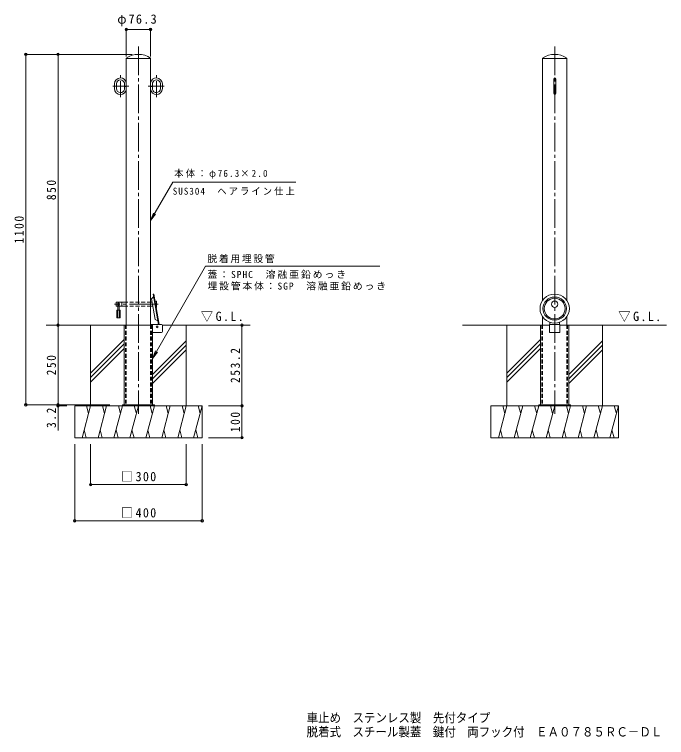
# Model space of a CAD drawing. Units: millimetres at full size, sheet at 1:10. Extents: x -1695 to 1794, y -1371 to 1086.
# Drawn here: x -1695 to 351, y -1371 to 899 of the extents above; entities that cross this region are included whole.
import ezdxf
from ezdxf.enums import TextEntityAlignment as Align

# ---------------------------------------------------------------- set-up
doc = ezdxf.new("R2010")
doc.units = ezdxf.units.MM
doc.header["$LTSCALE"] = 10
doc.header["$PDMODE"] = 32
doc.header["$PDSIZE"] = 8
for name, pattern in [('CHAIN1', [8, 5, -1, 1, -1]), ('CHAIN2', [12, 9, -1, 1, -1]), ('DASHED1', [1.8, 1.2, -0.6])]:
    doc.linetypes.add(name, pattern=pattern)
for name, color, linetype, lineweight in [('C-0', 7, 'CHAIN2', 9), ('C-1', 2, 'Continuous', 9), ('C-2', 3, 'Continuous', 9), ('C-3', 4, 'Continuous', 9), ('C-4', 7, 'Continuous', 9), ('C-5', 7, 'Continuous', 9), ('C-6', 6, 'Continuous', 5), ('C-A', 7, 'CHAIN1', 9)]:
    doc.layers.add(name, color=color, linetype=linetype, lineweight=lineweight)
doc.layers.add('F-5_F-5ﾚｲﾔ', color=2, linetype='Continuous')
doc.styles.add('ＭＳ ゴシック', font='')
doc.styles.get('ＭＳ ゴシック').set_extended_font_data('MS Gothic')

msp = doc.modelspace()

# ---------------------------------------------------------------- linework, layer by layer
at = {"layer": 'C-0'}
for p, q in [((-1306.34, 798.48), (-1306.34, -354.72)), ((0, 798.48), (0, -354.72)), ((-1244.68, -10.73), (-1381.68, -10.73))]:
    msp.add_line(p, q, dxfattribs=at)
at = {"layer": 'C-1', "color": 4}
for p, q in [((-1259.01, 12.68), (-1265.05, 6.64)), ((-1258.1, 20.77), (-1260.36, 20.37)), ((-1260.36, 20.37), (-1243.72, -74.02)), ((-1258.1, 20.77), (-1241.38, -74.02)), ((-1245.74, -62.55), (-1253.49, -58.94)), ((-15, -67.29), (-15, -74.02)), ((15, -67.29), (15, -74.02)), ((-1242.12, -69.84), (-1244.39, -70.24))]:
    msp.add_line(p, q, dxfattribs=at)
at = {"layer": 'C-1'}
for p, q in [((-1350.91, -76.52), (-1261.78, -76.52)), ((-1350.91, -76.52), (-1350.91, -326.52)), ((-1268.19, -74.02), (-1234.09, -74.02)), ((-1261.78, -76.52), (-1261.78, -326.52)), ((-1230.89, -95.85), (-1230.89, -77.22)), ((-44.56, -76.52), (-44.56, -326.52)), ((-44.56, -76.52), (-16.3, -76.52)), ((-16.3, -74.02), (-16.3, -99.02)), ((16.3, -76.52), (44.56, -76.52)), ((44.56, -76.52), (44.56, -326.52)), ((-1234.07, -99.02), (-1261.78, -99.02)), ((16.3, -99.02), (-16.3, -99.02)), ((-1318.34, -326.52), (-1318.34, -329.72)), ((-1294.34, -326.52), (-1294.34, -329.72)), ((-1256.34, -326.52), (-1256.34, -329.72)), ((-12, -326.52), (-12, -329.72)), ((12, -326.52), (12, -329.72)), ((50, -326.52), (50, -329.72))]:
    msp.add_line(p, q, dxfattribs=at)
at = {"layer": 'C-1', "linetype": 'DASHED1'}
for p, q in [((-1346.89, -76.52), (-1346.89, -326.52)), ((-1265.79, -76.52), (-1265.79, -326.52)), ((-40.55, -76.52), (-40.55, -326.52)), ((40.55, -76.52), (40.55, -326.52))]:
    msp.add_line(p, q, dxfattribs=at)
at = {"layer": 'C-1', "color": 4}
msp.add_lwpolyline([(-1265.05, 6.64), (-1264.97, 6.17), (-1253.49, -58.94)], dxfattribs=at)
at = {"layer": 'C-1'}
for points in [[(-16.3, -74.02), (16.3, -74.02), (16.3, -99.02)], [(-1256.34, -326.52), (-1356.34, -326.52), (-1356.34, -329.72)], [(50, -326.52), (-50, -326.52), (-50, -329.72)]]:
    msp.add_lwpolyline(points, dxfattribs=at)
at = {"layer": 'C-1', "color": 4}
for centre, radius in [((0, -10.73), 10), ((-1247.89, -82.02), 2.7)]:
    msp.add_circle(centre, radius, dxfattribs=at)
at = {"layer": 'C-1'}
for centre, start, end in [((-1234.09, -77.22), 0, 90), ((-1234.09, -95.82), 270.47024, 359.52976)]:
    msp.add_arc(centre, 3.2, start, end, dxfattribs=at)
at = {"layer": 'C-1', "color": 4}
for major_axis in [(46, 0), (37, 0), (32.82, 0)]:
    msp.add_ellipse((0, -24.5), major_axis=major_axis, ratio=0.984, dxfattribs=at)
at = {"layer": 'C-2'}
for p, q in [((-1344.49, 761.82), (-1344.49, -76.52)), ((-1268.19, 760.48), (-1344.49, 760.48)), ((-1268.19, 761.82), (-1268.19, -76.52)), ((-38.15, 0.79), (-38.15, 761.82)), ((-38.15, 760.48), (38.15, 760.48)), ((38.15, 0.79), (38.15, 761.82)), ((-1350.49, 673.98), (-1350.49, 683.82)), ((-1262.19, 673.98), (-1262.19, 683.82)), ((-2.84, 650.48), (-2.84, 696.48)), ((3.16, 650.48), (3.16, 696.48)), ((-1381.49, 666.16), (-1381.49, 680.79)), ((-1375.49, 666.16), (-1375.49, 680.79)), ((-1344.49, 673.98), (-1350.49, 673.98)), ((-1350.49, 672.98), (-1350.49, 663.13)), ((-1344.49, 672.98), (-1350.49, 672.98)), ((-1268.19, 673.98), (-1262.19, 673.98)), ((-1268.19, 672.98), (-1262.19, 672.98)), ((-1262.19, 672.98), (-1262.19, 663.13)), ((-1237.19, 666.16), (-1237.19, 680.79)), ((-1231.19, 666.16), (-1231.19, 680.79)), ((-1362.81, 653.48), (-1362.81, 653.49)), ((-1249.88, 653.48), (-1249.88, 653.49)), ((-38.15, -76.52), (-38.15, -49.79)), ((38.15, -76.52), (38.15, -49.79))]:
    msp.add_line(p, q, dxfattribs=at)
at = {"layer": 'C-2', "linetype": 'DASHED1'}
for p, q in [((-1344.49, -76.52), (-1344.49, -326.52)), ((-1268.19, -76.52), (-1268.19, -326.52)), ((-38.15, -76.52), (-38.15, -326.52)), ((38.15, -76.52), (38.15, -326.52))]:
    msp.add_line(p, q, dxfattribs=at)
at = {"layer": 'C-2'}
for centre, radius, start, end in [((-1306.34, 705.23), 68.24, 56.01092, 123.98908), ((0, 705.23), 68.24, 56.01092, 123.98908), ((-1362.81, 680.79), 18.68, 90, 180), ((-1362.81, 680.79), 12.68, 90, 180), ((-1362.81, 680.79), 18.68, 11.35969, 90), ((-1362.81, 680.79), 12.68, 13.79803, 90), ((-1249.88, 680.79), 18.68, 90, 168.64031), ((-1249.88, 680.79), 12.68, 90, 166.20197), ((-1249.88, 680.79), 18.68, 0, 90), ((-1249.88, 680.79), 12.68, 0, 90), ((0.16, 696.48), 3, 90, 180), ((0.16, 696.48), 3, 0, 90), ((-1362.81, 666.16), 18.68, 180, 270), ((-1362.81, 666.16), 12.68, 180, 270), ((-1362.81, 666.16), 12.68, 270, 346.20197), ((-1362.81, 666.16), 18.68, 270, 348.64031), ((-1249.88, 666.16), 18.68, 191.35969, 270), ((-1249.88, 666.16), 12.68, 193.79803, 270), ((-1249.88, 666.16), 12.68, 270, 0), ((-1249.88, 666.16), 18.68, 270, 0), ((0.16, 650.48), 3, 180, 270), ((0.16, 650.48), 3, 270, 0)]:
    msp.add_arc(centre, radius, start, end, dxfattribs=at)
at = {"layer": 'C-3'}
for p, q in [((-1376.68, -15.73), (-1376.68, -5.73)), ((-1375.68, -4.73), (-1344.49, -4.73)), ((-1375.68, -16.73), (-1371.43, -16.73)), ((-1344.49, -16.73), (-1366.93, -16.73)), ((-1358.68, -4.73), (-1358.68, -16.73)), ((-1268.19, -4.73), (-1263.04, -4.73)), ((-1268.19, -16.73), (-1260.93, -16.73)), ((-1251.18, -0.73), (-1254.31, -0.73)), ((-1249.68, -2.23), (-1249.68, -19.23))]:
    msp.add_line(p, q, dxfattribs=at)
at = {"layer": 'C-3', "color": 6, "linetype": 'CHAIN1', "lineweight": 5}
for p, q in [((-1366.3, -11.98), (-1372.15, -11.98)), ((-1369.18, -3.65), (-1369.18, -18.26))]:
    msp.add_line(p, q, dxfattribs=at)
at = {"layer": 'C-3', "color": 6, "lineweight": 5}
for p, q in [((-1371.43, -11.98), (-1371.43, -29.73)), ((-1366.93, -11.98), (-1366.93, -29.73)), ((-1374.18, -29.73), (-1374.18, -53.23)), ((-1364.18, -29.73), (-1374.18, -29.73)), ((-1371.93, -29.73), (-1371.93, -53.23)), ((-1366.43, -29.73), (-1366.43, -53.23)), ((-1364.18, -29.73), (-1364.18, -53.23)), ((-1364.18, -53.23), (-1374.18, -53.23))]:
    msp.add_line(p, q, dxfattribs=at)
at = {"layer": 'C-3', "linetype": 'DASHED1'}
for p, q in [((-1267.44, -4.73), (-1344.49, -4.73)), ((-1267.44, -16.73), (-1344.49, -16.73))]:
    msp.add_line(p, q, dxfattribs=at)
at = {"layer": 'C-3'}
for centre, radius, start, end in [((-1375.68, -5.73), 1, 90, 180), ((-1375.68, -15.73), 1, 180, 270), ((-1369.18, -10.73), 3.5, 310.00481, 229.99519), ((-1251.18, -2.23), 1.5, 0, 90), ((-1251.18, -19.23), 1.5, 285.12176, 0)]:
    msp.add_arc(centre, radius, start, end, dxfattribs=at)
at = {"layer": 'C-3', "color": 6, "lineweight": 5}
msp.add_arc((-1369.18, -11.98), 2.25, 0, 180, dxfattribs=at)
at = {"layer": 'C-3', "color": 6, "linetype": 'DASHED1', "lineweight": 5}
msp.add_arc((-1369.18, -11.98), 2.25, 180, 0, dxfattribs=at)
at = {"layer": 'C-4'}
for p, q in [((-1344.49, 854.74), (-1344.49, 767.22)), ((-1344.49, 851.74), (-1268.19, 851.74)), ((-1268.19, 854.74), (-1268.19, 767.22)), ((-1662.96, 773.48), (-1326.34, 773.48)), ((-1659.96, 773.48), (-1659.96, -326.52)), ((-1558.77, 773.48), (-1558.77, -76.52)), ((-1558.77, -76.52), (-1558.77, -406.62)), ((-981.42, -76.52), (-981.42, -329.72)), ((-1662.96, -326.52), (-1396.34, -326.52)), ((-1561.77, -329.72), (-1530.88, -329.72)), ((-978.42, -329.72), (-1086.34, -329.72)), ((-981.42, -329.72), (-981.42, -429.72)), ((-978.42, -429.72), (-1086.34, -429.72)), ((-1506.34, -693.62), (-1506.34, -449.72)), ((-1456.34, -580.03), (-1456.34, -449.72)), ((-1156.34, -580.03), (-1156.34, -449.72)), ((-1106.34, -693.62), (-1106.34, -449.72)), ((-1456.34, -577.03), (-1156.34, -577.03)), ((-1506.34, -690.62), (-1106.34, -690.62))]:
    msp.add_line(p, q, dxfattribs=at)
for p in [(-1344.49, 851.74), (-1268.19, 851.74), (-1659.96, 773.48), (-1558.77, 773.48), (-1558.77, -76.52), (-981.42, -76.52), (-1659.96, -326.52), (-1558.77, -326.52), (-1558.77, -329.72), (-981.42, -329.72), (-981.42, -429.72), (-1456.34, -577.03), (-1156.34, -577.03), (-1506.34, -690.62), (-1106.34, -690.62)]:
    msp.add_point(p, dxfattribs=at)
at = {"layer": 'C-5'}
for p, q in [((-1198.67, 371.88), (-812.52, 371.88)), ((-1268.13, 251.57), (-1252.91, 271.4)), ((-1261.78, -180.67), (-1095.48, 108.95)), ((-548.7, 108.95), (-1095.48, 108.95)), ((-1261.78, -180.67), (-1252.27, -157.55)), ((-1261.78, -180.67), (-1246.61, -160.8))]:
    msp.add_line(p, q, dxfattribs=at)
msp.add_lwpolyline([(-1198.67, 371.88), (-1268.13, 251.57), (-1258.56, 274.67)], dxfattribs=at)
at = {"layer": 'C-6'}
for p, q in [((-1350.91, -76.52), (-1596.17, -76.52)), ((-1456.34, -329.72), (-1456.34, -76.52)), ((-1230.97, -76.52), (-955.32, -76.52)), ((-1156.34, -329.72), (-1156.34, -76.52)), ((-44.56, -76.52), (-289.83, -76.52)), ((-150, -329.72), (-150, -76.52)), ((44.56, -76.52), (351.02, -76.52)), ((150, -329.72), (150, -76.52)), ((-1350.91, -121.28), (-1456.34, -226.72)), ((-1350.91, -135.42), (-1456.34, -240.86)), ((-1156.34, -125.6), (-1261.78, -231.03)), ((-44.56, -121.28), (-150, -226.72)), ((-44.56, -135.42), (-150, -240.86)), ((150, -125.6), (44.56, -231.03)), ((-1350.91, -149.56), (-1456.34, -255)), ((-1156.34, -139.74), (-1261.78, -245.17)), ((-1156.34, -153.88), (-1261.78, -259.32)), ((-44.56, -149.56), (-150, -255)), ((150, -139.74), (44.56, -245.17)), ((150, -153.88), (44.56, -259.32)), ((-1506.34, -329.72), (-1106.34, -329.72)), ((-1506.34, -429.72), (-1506.34, -329.72)), ((-1456.34, -329.72), (-1483.14, -429.72)), ((-1469.39, -329.72), (-1462.87, -354.07)), ((-1406.34, -329.72), (-1433.14, -429.72)), ((-1419.39, -329.72), (-1412.87, -354.07)), ((-1356.34, -329.72), (-1383.14, -429.72)), ((-1369.39, -329.72), (-1362.87, -354.07)), ((-1306.34, -329.72), (-1333.14, -429.72)), ((-1319.39, -329.72), (-1312.87, -354.07)), ((-1256.34, -329.72), (-1283.14, -429.72)), ((-1269.39, -329.72), (-1262.87, -354.07)), ((-1206.34, -329.72), (-1233.14, -429.72)), ((-1219.39, -329.72), (-1212.87, -354.07)), ((-1156.34, -329.72), (-1183.14, -429.72)), ((-1169.39, -329.72), (-1162.87, -354.07)), ((-1106.34, -329.72), (-1133.14, -429.72)), ((-1119.39, -329.72), (-1112.87, -354.07)), ((-1106.34, -429.72), (-1106.34, -329.72)), ((-200, -329.72), (200, -329.72)), ((-200, -429.72), (-200, -329.72)), ((-150, -329.72), (-176.79, -429.72)), ((-163.05, -329.72), (-156.52, -354.07)), ((-100, -329.72), (-126.79, -429.72)), ((-113.05, -329.72), (-106.52, -354.07)), ((-50, -329.72), (-76.79, -429.72)), ((-63.05, -329.72), (-56.52, -354.07)), ((0, -329.72), (-26.79, -429.72)), ((-13.05, -329.72), (-6.52, -354.07)), ((50, -329.72), (23.21, -429.72)), ((36.95, -329.72), (43.48, -354.07)), ((100, -329.72), (73.21, -429.72)), ((86.95, -329.72), (93.48, -354.07)), ((150, -329.72), (123.21, -429.72)), ((136.95, -329.72), (143.48, -354.07)), ((200, -329.72), (173.21, -429.72)), ((186.95, -329.72), (193.48, -354.07)), ((200, -429.72), (200, -329.72)), ((-1470.09, -429.72), (-1476.61, -405.37)), ((-1420.09, -429.72), (-1426.61, -405.37)), ((-1370.09, -429.72), (-1376.61, -405.37)), ((-1320.09, -429.72), (-1326.61, -405.37)), ((-1270.09, -429.72), (-1276.61, -405.37)), ((-1220.09, -429.72), (-1226.61, -405.37)), ((-1170.09, -429.72), (-1176.61, -405.37)), ((-1120.09, -429.72), (-1126.61, -405.37)), ((-163.75, -429.72), (-170.27, -405.37)), ((-113.75, -429.72), (-120.27, -405.37)), ((-63.75, -429.72), (-70.27, -405.37)), ((-13.75, -429.72), (-20.27, -405.37)), ((36.25, -429.72), (29.73, -405.37)), ((86.25, -429.72), (79.73, -405.37)), ((136.25, -429.72), (129.73, -405.37)), ((186.25, -429.72), (179.73, -405.37)), ((-1506.34, -429.72), (-1106.34, -429.72)), ((-200, -429.72), (200, -429.72))]:
    msp.add_line(p, q, dxfattribs=at)
at = {"layer": 'C-A'}
for p, q in [((-1362.81, 638.96), (-1362.81, 708)), ((-1249.88, 638.96), (-1249.88, 708)), ((-1336.62, 673.48), (-1387.94, 673.48)), ((-1276.06, 673.48), (-1224.75, 673.48))]:
    msp.add_line(p, q, dxfattribs=at)

# ---------------------------------------------------------------- texts
at = {"layer": 'C-4', "color": 2, "char_height": 29.33, "attachment_point": 7, "style": 'ＭＳ ゴシック'}
for s, insert in [('\\T1.22;\\W0.95;φ76.3', (-1372.59, 861.74)), ('\\T1.21;\\W0.95;□300', (-1361.34, -567.03)), ('\\T1.21;\\W0.95;□400', (-1361.34, -680.62))]:
    msp.add_mtext(s, dxfattribs=dict(at, insert=insert))
at = {"layer": 'C-4', "color": 2, "char_height": 29.33, "attachment_point": 7, "rotation": 90, "style": 'ＭＳ ゴシック'}
for s, insert in [('\\T1.27;\\W0.9;850', (-1564.77, 315.98)), ('\\T1.28;\\W0.9;1100', (-1665.96, 179.73)), ('\\T1.28;\\W0.9;253.2', (-987.42, -258.12)), ('\\T1.27;\\W0.9;250', (-1564.77, -234.02)), ('\\T1.27;\\W0.9;3.2', (-1564.77, -399.18)), ('\\T1.27;\\W0.9;100', (-987.42, -412.22))]:
    msp.add_mtext(s, dxfattribs=dict(at, insert=insert))
at = {"layer": 'C-5', "char_height": 21.99, "attachment_point": 7, "style": 'ＭＳ ゴシック'}
for s, insert in [('\\T1.25;\\W0.95;本体：φ76.3×2.0', (-1194.19, 383.1)), ('\\T1.22;\\W0.95;SUS304\u3000ヘアライン仕上', (-1198.67, 330.58)), ('\\T1.17;脱着用埋設管', (-1089.77, 118.35)), ('\\T1.2;蓋：SPHC\u3000溶融亜鉛めっき', (-1089.77, 69.05)), ('\\T1.19;埋設管本体：SGP\u3000溶融亜鉛めっき', (-1089.77, 32.73))]:
    msp.add_mtext(s, dxfattribs=dict(at, insert=insert))
at = {"layer": 'C-5', "color": 2, "char_height": 29.33, "attachment_point": 7, "style": 'ＭＳ ゴシック'}
for insert in [(-1110.47, -66.15), (199.63, -66.15)]:
    msp.add_mtext('\\T1.22;\\W0.95;▽G.L.', dxfattribs=dict(at, insert=insert))
at = {"layer": 'F-5_F-5ﾚｲﾔ', "style": 'ＭＳ ゴシック', "width": 0.9}
for s, p in [('車止め\u3000ステンレス製\u3000先付タイプ', (-778.5, -1332)), ('脱着式\u3000スチール製蓋\u3000鍵付\u3000両フック付\u3000ＥＡ０７８５ＲＣ－ＤＬ', (-778.5, -1376.28))]:
    msp.add_text(s, height=29.33, dxfattribs=at).set_placement(p, align=Align.BOTTOM_LEFT)

doc.saveas('drawing.dxf')
